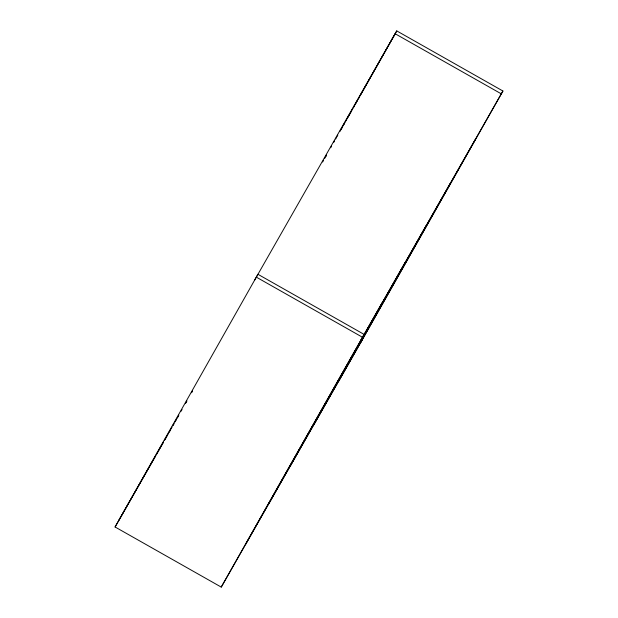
<?xml version="1.0" encoding="UTF-8"?>
<svg xmlns="http://www.w3.org/2000/svg" width="618" height="618" viewBox="0 0 618 618"><rect width="100%" height="100%" fill="white"/><g stroke="black" fill="none" stroke-linecap="round" stroke-linejoin="round"><path stroke-width="0.93" d="M115.072 526.984L257.93 274.292L364.102 334.4L221.244 587.1L115.072 526.984L155.419 456.254M322.627 162.024L323.569 160.348M324.52 158.672L325.941 156.153M330.684 147.772L331.627 146.095M336.841 136.872L337.791 135.195M341.105 129.324L342.055 127.648M343.005 125.972L346.319 120.101M347.27 118.424L352.484 109.201M353.426 107.524L354.377 105.848M355.327 104.172L395.141 33.743L501.306 93.859M325.663 156.663L326.613 154.987M333.72 142.41L334.67 140.734M335.62 139.058L336.563 137.381M339.885 131.51L342.727 126.481M343.678 124.805L344.62 123.129M346.049 120.61L346.992 118.934M347.942 117.258L351.256 111.387M352.206 109.71L357.42 100.487M358.37 98.81L359.313 97.134M360.263 95.458L396.756 30.9L502.928 91.016L360.07 343.708M245.647 544.273L382.318 302.519M268.336 504.497L405.006 262.743M289.942 466.613L426.613 224.859M313.712 424.945L450.383 183.191M338.564 381.383L475.227 139.629M254.539 280.286L396.756 30.9M118.957 520.147L163.415 442.202M164.373 440.526L167.717 434.655M168.675 432.979L171.541 427.95M172.978 425.439L173.928 423.763M174.886 422.086L175.844 420.41M176.802 418.734L178.231 416.215M181.105 411.186L182.055 409.51M185.408 403.647L186.358 401.97M191.619 392.747L192.577 391.07M156.377 454.578L157.806 452.067M158.764 450.391L163.546 442.009M164.975 439.491L165.933 437.814M166.891 436.138L168.328 433.627M169.278 431.951L170.236 430.275M171.194 428.598L172.152 426.922M173.11 425.246L174.06 423.569M175.497 421.051L176.454 419.375M177.412 417.698L178.841 415.188M186.01 402.612L186.968 400.935M360.711 340.402L502.928 91.016M221.244 587.1L362.326 339.715M256.308 277.127L362.48 337.243"/></g></svg>
